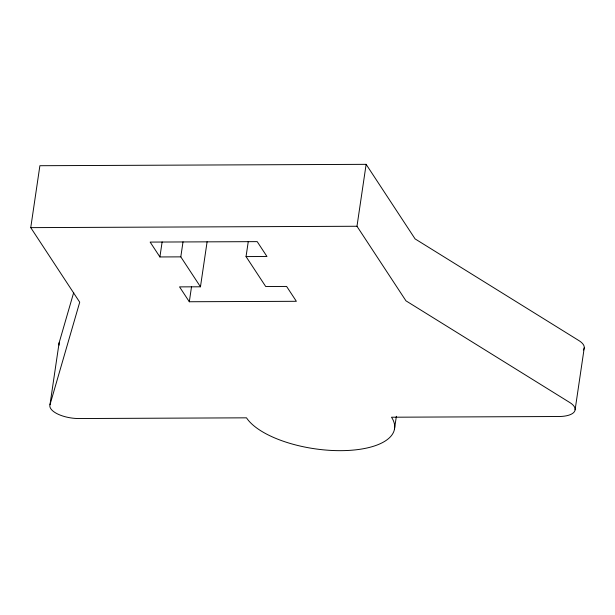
<?xml version="1.0" encoding="UTF-8"?>
<svg xmlns="http://www.w3.org/2000/svg" width="615" height="615" viewBox="0 0 615 615"><rect width="100%" height="100%" fill="white"/><g stroke="black" fill="none" stroke-linecap="round" stroke-linejoin="round"><path stroke-width="0.92" d="M366.133 164.336L356.984 226.258L405.954 300.827L569.782 402.525A22.909 9.463 8.4 0 1 558.95 416.509L391.501 417.216A76.375 31.55 8.4 0 1 340.764 450.664A76.375 31.55 8.4 0 1 246.507 417.831L79.058 418.538A22.909 9.463 8.4 0 1 49.976 404.724L79.719 302.211L30.75 227.635L39.89 165.712L366.133 164.336L415.094 238.904L578.923 340.602A22.909 9.463 8.4 0 1 583.327 350.02M49.976 404.724L59.125 342.801L73.723 292.463M248.268 241.58L246.046 256.586L265.711 286.521L286.605 286.436L296.361 301.296L189.312 301.75L179.549 286.882L200.459 286.798L180.802 256.862L159.908 256.955L162.122 241.941M180.802 256.862L183.016 241.849M189.312 301.75L191.526 286.736M200.459 286.798L207.109 241.764M394.423 429.439L396.36 416.301M575.11 409.767L584.25 347.844M30.75 227.635L356.984 226.258M246.046 256.586L266.956 256.501L257.201 241.633L150.145 242.087L159.908 256.955M59.148 345.123A22.909 9.463 8.4 0 1 59.125 342.801"/></g></svg>
